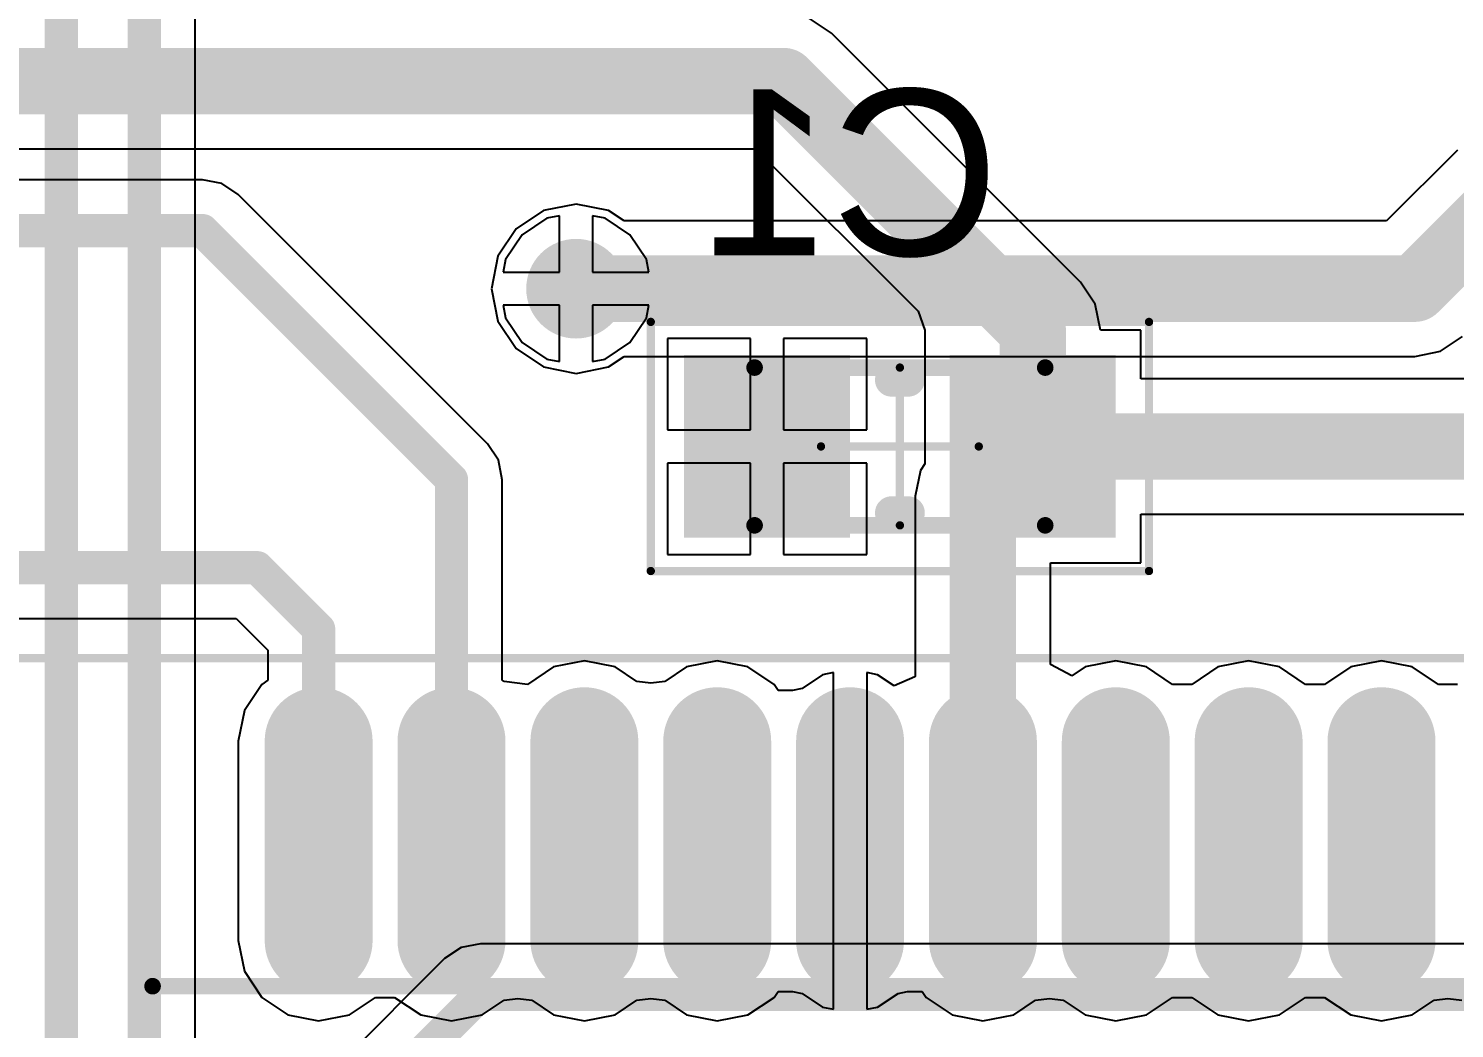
# Model space of a CAD drawing. Header units: inches. Extents: x -27 to 142, y -1 to 42.
# Drawn here: x 50.55 to 59.14, y 21.4 to 27.42 of the extents above; entities that cross this region are included whole.
import ezdxf

# ---------------------------------------------------------------- set-up
doc = ezdxf.new("R2010")
doc.units = ezdxf.units.IN
for name, color, linetype in [('Bottom Layer', 5, 'Continuous'), ('Bottom Overlay', 54, 'Continuous'), ('Bottom Paste', 16, 'Continuous'), ('Bottom Solder', 6, 'Continuous'), ('Mechanical 13', 56, 'Continuous'), ('Mechanical 15', 56, 'Continuous'), ('Top Layer', 1, 'Continuous'), ('Via Holes', 16, 'Continuous')]:
    doc.layers.add(name, color=color, linetype=linetype)
doc.styles.add('Arial', font='', dxfattribs={"height": 0.2})
doc.styles.get('Arial').set_extended_font_data('Arial')

# ---------------------------------------------------------------- blocks, each defined once
blk = doc.blocks.new('TQFP80P1200X1200X120_44N_B_765')
at = {"layer": 'Bottom Layer'}
h = blk.add_hatch(color=5, dxfattribs=at)
edge = h.paths.add_edge_path()
edge.add_arc((-2.4, -6.475), 0.275, 180, 360)
edge.add_line((-2.125, -6.475), (-2.125, -5.275))
edge.add_arc((-2.4, -5.275), 0.275, 0, 180)
edge.add_line((-2.675, -5.275), (-2.675, -6.475))
h = blk.add_hatch(color=5, dxfattribs=at)
edge = h.paths.add_edge_path()
edge.add_arc((-1.6, -6.475), 0.275, 180, 360)
edge.add_line((-1.325, -6.475), (-1.325, -5.275))
edge.add_arc((-1.6, -5.275), 0.275, 0, 180)
edge.add_line((-1.875, -5.275), (-1.875, -6.475))
h = blk.add_hatch(color=5, dxfattribs=at)
edge = h.paths.add_edge_path()
edge.add_arc((-0.8, -6.475), 0.275, 180, 360)
edge.add_line((-0.525, -6.475), (-0.525, -5.275))
edge.add_arc((-0.8, -5.275), 0.275, 0, 180)
edge.add_line((-1.075, -5.275), (-1.075, -6.475))
h = blk.add_hatch(color=5, dxfattribs=at)
edge = h.paths.add_edge_path()
edge.add_arc((0, -6.475), 0.275, 180, 360)
edge.add_line((0.275, -6.475), (0.275, -5.275))
edge.add_arc((0, -5.275), 0.275, 0, 180)
edge.add_line((-0.275, -5.275), (-0.275, -6.475))
h = blk.add_hatch(color=5, dxfattribs=at)
edge = h.paths.add_edge_path()
edge.add_arc((0.8, -6.475), 0.275, 180, 360)
edge.add_line((1.075, -6.475), (1.075, -5.275))
edge.add_arc((0.8, -5.275), 0.275, 0, 180)
edge.add_line((0.525, -5.275), (0.525, -6.475))
h = blk.add_hatch(color=5, dxfattribs=at)
edge = h.paths.add_edge_path()
edge.add_arc((1.6, -6.475), 0.275, 180, 360)
edge.add_line((1.875, -6.475), (1.875, -5.275))
edge.add_arc((1.6, -5.275), 0.275, 0, 180)
edge.add_line((1.325, -5.275), (1.325, -6.475))
h = blk.add_hatch(color=5, dxfattribs=at)
edge = h.paths.add_edge_path()
edge.add_arc((2.4, -6.475), 0.275, 180, 360)
edge.add_line((2.675, -6.475), (2.675, -5.275))
edge.add_arc((2.4, -5.275), 0.275, 0, 180)
edge.add_line((2.125, -5.275), (2.125, -6.475))
h = blk.add_hatch(color=5, dxfattribs=at)
edge = h.paths.add_edge_path()
edge.add_arc((3.2, -6.475), 0.275, 180, 360)
edge.add_line((3.475, -6.475), (3.475, -5.275))
edge.add_arc((3.2, -5.275), 0.275, 0, 180)
edge.add_line((2.925, -5.275), (2.925, -6.475))
h = blk.add_hatch(color=5, dxfattribs=at)
edge = h.paths.add_edge_path()
edge.add_arc((4, -6.475), 0.275, 180, 360)
edge.add_line((4.275, -6.475), (4.275, -5.275))
edge.add_arc((4, -5.275), 0.275, 0, 180)
edge.add_line((3.725, -5.275), (3.725, -6.475))
at = {"layer": 'Bottom Paste'}
h = blk.add_hatch(color=16, dxfattribs=at)
edge = h.paths.add_edge_path()
edge.add_arc((-2.4, -6.475), 0.275, 180, 360)
edge.add_line((-2.125, -6.475), (-2.125, -5.275))
edge.add_arc((-2.4, -5.275), 0.275, 0, 180)
edge.add_line((-2.675, -5.275), (-2.675, -6.475))
h = blk.add_hatch(color=16, dxfattribs=at)
edge = h.paths.add_edge_path()
edge.add_arc((-1.6, -6.475), 0.275, 180, 360)
edge.add_line((-1.325, -6.475), (-1.325, -5.275))
edge.add_arc((-1.6, -5.275), 0.275, 0, 180)
edge.add_line((-1.875, -5.275), (-1.875, -6.475))
h = blk.add_hatch(color=16, dxfattribs=at)
edge = h.paths.add_edge_path()
edge.add_arc((-0.8, -6.475), 0.275, 180, 360)
edge.add_line((-0.525, -6.475), (-0.525, -5.275))
edge.add_arc((-0.8, -5.275), 0.275, 0, 180)
edge.add_line((-1.075, -5.275), (-1.075, -6.475))
h = blk.add_hatch(color=16, dxfattribs=at)
edge = h.paths.add_edge_path()
edge.add_arc((0, -6.475), 0.275, 180, 360)
edge.add_line((0.275, -6.475), (0.275, -5.275))
edge.add_arc((0, -5.275), 0.275, 0, 180)
edge.add_line((-0.275, -5.275), (-0.275, -6.475))
h = blk.add_hatch(color=16, dxfattribs=at)
edge = h.paths.add_edge_path()
edge.add_arc((0.8, -6.475), 0.275, 180, 360)
edge.add_line((1.075, -6.475), (1.075, -5.275))
edge.add_arc((0.8, -5.275), 0.275, 0, 180)
edge.add_line((0.525, -5.275), (0.525, -6.475))
h = blk.add_hatch(color=16, dxfattribs=at)
edge = h.paths.add_edge_path()
edge.add_arc((1.6, -6.475), 0.275, 180, 360)
edge.add_line((1.875, -6.475), (1.875, -5.275))
edge.add_arc((1.6, -5.275), 0.275, 0, 180)
edge.add_line((1.325, -5.275), (1.325, -6.475))
h = blk.add_hatch(color=16, dxfattribs=at)
edge = h.paths.add_edge_path()
edge.add_arc((2.4, -6.475), 0.275, 180, 360)
edge.add_line((2.675, -6.475), (2.675, -5.275))
edge.add_arc((2.4, -5.275), 0.275, 0, 180)
edge.add_line((2.125, -5.275), (2.125, -6.475))
h = blk.add_hatch(color=16, dxfattribs=at)
edge = h.paths.add_edge_path()
edge.add_arc((3.2, -6.475), 0.275, 180, 360)
edge.add_line((3.475, -6.475), (3.475, -5.275))
edge.add_arc((3.2, -5.275), 0.275, 0, 180)
edge.add_line((2.925, -5.275), (2.925, -6.475))
h = blk.add_hatch(color=16, dxfattribs=at)
edge = h.paths.add_edge_path()
edge.add_arc((4, -6.475), 0.275, 180, 360)
edge.add_line((4.275, -6.475), (4.275, -5.275))
edge.add_arc((4, -5.275), 0.275, 0, 180)
edge.add_line((3.725, -5.275), (3.725, -6.475))
at = {"layer": 'Bottom Solder'}
h = blk.add_hatch(color=6, dxfattribs=at)
edge = h.paths.add_edge_path()
edge.add_arc((-2.4, -6.475), 0.325, 180, 360)
edge.add_line((-2.075, -6.475), (-2.075, -5.275))
edge.add_arc((-2.4, -5.275), 0.325, 0, 180)
edge.add_line((-2.725, -5.275), (-2.725, -6.475))
h = blk.add_hatch(color=6, dxfattribs=at)
edge = h.paths.add_edge_path()
edge.add_arc((-1.6, -6.475), 0.325, 180, 360)
edge.add_line((-1.275, -6.475), (-1.275, -5.275))
edge.add_arc((-1.6, -5.275), 0.325, 0, 180)
edge.add_line((-1.925, -5.275), (-1.925, -6.475))
h = blk.add_hatch(color=6, dxfattribs=at)
edge = h.paths.add_edge_path()
edge.add_arc((-0.8, -6.475), 0.325, 180, 360)
edge.add_line((-0.475, -6.475), (-0.475, -5.275))
edge.add_arc((-0.8, -5.275), 0.325, 0, 180)
edge.add_line((-1.125, -5.275), (-1.125, -6.475))
h = blk.add_hatch(color=6, dxfattribs=at)
edge = h.paths.add_edge_path()
edge.add_arc((0, -6.475), 0.325, 180, 360)
edge.add_line((0.325, -6.475), (0.325, -5.275))
edge.add_arc((0, -5.275), 0.325, 0, 180)
edge.add_line((-0.325, -5.275), (-0.325, -6.475))
h = blk.add_hatch(color=6, dxfattribs=at)
edge = h.paths.add_edge_path()
edge.add_arc((0.8, -6.475), 0.325, 180, 360)
edge.add_line((1.125, -6.475), (1.125, -5.275))
edge.add_arc((0.8, -5.275), 0.325, 0, 180)
edge.add_line((0.475, -5.275), (0.475, -6.475))
h = blk.add_hatch(color=6, dxfattribs=at)
edge = h.paths.add_edge_path()
edge.add_arc((1.6, -6.475), 0.325, 180, 360)
edge.add_line((1.925, -6.475), (1.925, -5.275))
edge.add_arc((1.6, -5.275), 0.325, 0, 180)
edge.add_line((1.275, -5.275), (1.275, -6.475))
h = blk.add_hatch(color=6, dxfattribs=at)
edge = h.paths.add_edge_path()
edge.add_arc((2.4, -6.475), 0.325, 180, 360)
edge.add_line((2.725, -6.475), (2.725, -5.275))
edge.add_arc((2.4, -5.275), 0.325, 0, 180)
edge.add_line((2.075, -5.275), (2.075, -6.475))
h = blk.add_hatch(color=6, dxfattribs=at)
edge = h.paths.add_edge_path()
edge.add_arc((3.2, -6.475), 0.325, 180, 360)
edge.add_line((3.525, -6.475), (3.525, -5.275))
edge.add_arc((3.2, -5.275), 0.325, 0, 180)
edge.add_line((2.875, -5.275), (2.875, -6.475))
h = blk.add_hatch(color=6, dxfattribs=at)
edge = h.paths.add_edge_path()
edge.add_arc((4, -6.475), 0.325, 180, 360)
edge.add_line((4.325, -6.475), (4.325, -5.275))
edge.add_arc((4, -5.275), 0.325, 0, 180)
edge.add_line((3.675, -5.275), (3.675, -6.475))
at = {"layer": 'Mechanical 13'}
for points in [[(5, 5, 0.1, 0.1, 0), (5, -5, 0.1, 0.1, 0)], [(5, -5, 0.1, 0.1, 0), (-5, -5, 0.1, 0.1, 0)]]:
    blk.add_lwpolyline(points, format="xyseb", dxfattribs=at)
blk.add_lwpolyline([(4.975, -5, 0.05, 0.05, 1), (5.025, -5, 0.05, 0.05, 1)], format="xyseb", close=True, dxfattribs=at)
blk.add_lwpolyline([(4.975, -5, 0.05, 0.05, 1), (5.025, -5, 0.05, 0.05, 1)], format="xyseb", close=True, dxfattribs=at)
at = {"layer": 'Mechanical 15'}
blk.add_lwpolyline([(6.975, -6.975, 0.05, 0.05, 0), (-6.975, -6.975, 0.05, 0.05, 0)], format="xyseb", dxfattribs=at)
blk = doc.blocks.new('CAPC0603_1608_55_N_B_767')
at = {"layer": 'Bottom Layer'}
for points in [[(-0.35, 0.5), (-0.35, -0.5), (-1.25, -0.5), (-1.25, 0.5)], [(1.25, 0.5), (1.25, -0.5), (0.35, -0.5), (0.35, 0.5)]]:
    blk.add_hatch(color=5, dxfattribs=at).paths.add_polyline_path(points)
at = {"layer": 'Bottom Paste'}
for points in [[(-0.35, 0.5), (-0.35, -0.5), (-1.25, -0.5), (-1.25, 0.5)], [(1.25, 0.5), (1.25, -0.5), (0.35, -0.5), (0.35, 0.5)]]:
    blk.add_hatch(color=16, dxfattribs=at).paths.add_polyline_path(points)
at = {"layer": 'Bottom Solder'}
for points in [[(-0.3, 0.55), (-0.3, -0.55), (-1.3, -0.55), (-1.3, 0.55)], [(1.3, 0.55), (1.3, -0.55), (0.3, -0.55), (0.3, 0.55)]]:
    blk.add_hatch(color=6, dxfattribs=at).paths.add_polyline_path(points)
at = {"layer": 'Bottom Overlay'}
for points in [[(-0.05, 0.4, 0.2, 0.2, 0), (0.05, 0.4, 0.2, 0.2, 0)], [(-0.05, -0.4, 0.2, 0.2, 0), (0.05, -0.4, 0.2, 0.2, 0)]]:
    blk.add_lwpolyline(points, format="xyseb", dxfattribs=at)
for points in [[(-0.1, 0.4, 0.1, 0.1, 1), (0, 0.4, 0.1, 0.1, 1)], [(0, 0.4, 0.1, 0.1, 1), (0.1, 0.4, 0.1, 0.1, 1)], [(-0.1, -0.4, 0.1, 0.1, 1), (0, -0.4, 0.1, 0.1, 1)], [(0, -0.4, 0.1, 0.1, 1), (0.1, -0.4, 0.1, 0.1, 1)]]:
    blk.add_lwpolyline(points, format="xyseb", close=True, dxfattribs=at)
at = {"layer": 'Mechanical 13'}
for points in [[(-0.875, 0.475, 0.1, 0.1, 0), (0.875, 0.475, 0.1, 0.1, 0)], [(-0.875, -0.475, 0.1, 0.1, 0), (-0.875, 0.475, 0.1, 0.1, 0)], [(0.875, -0.475, 0.1, 0.1, 0), (0.875, 0.475, 0.1, 0.1, 0)], [(-0.875, -0.475, 0.1, 0.1, 0), (0.875, -0.475, 0.1, 0.1, 0)]]:
    blk.add_lwpolyline(points, format="xyseb", dxfattribs=at)
for points in [[(-0.9, 0.475, 0.05, 0.05, 1), (-0.85, 0.475, 0.05, 0.05, 1)], [(-0.9, 0.475, 0.05, 0.05, 1), (-0.85, 0.475, 0.05, 0.05, 1)], [(0.85, 0.475, 0.05, 0.05, 1), (0.9, 0.475, 0.05, 0.05, 1)], [(0.85, 0.475, 0.05, 0.05, 1), (0.9, 0.475, 0.05, 0.05, 1)], [(-0.9, -0.475, 0.05, 0.05, 1), (-0.85, -0.475, 0.05, 0.05, 1)], [(-0.9, -0.475, 0.05, 0.05, 1), (-0.85, -0.475, 0.05, 0.05, 1)], [(0.85, -0.475, 0.05, 0.05, 1), (0.9, -0.475, 0.05, 0.05, 1)], [(0.85, -0.475, 0.05, 0.05, 1), (0.9, -0.475, 0.05, 0.05, 1)]]:
    blk.add_lwpolyline(points, format="xyseb", close=True, dxfattribs=at)
at = {"layer": 'Mechanical 15'}
for points in [[(-1.5, 0.75, 0.05, 0.05, 0), (1.5, 0.75, 0.05, 0.05, 0)], [(-1.5, -0.75, 0.05, 0.05, 0), (-1.5, 0.75, 0.05, 0.05, 0)], [(1.5, -0.75, 0.05, 0.05, 0), (1.5, 0.75, 0.05, 0.05, 0)], [(0, -0.475, 0.05, 0.05, 0), (0, 0.475, 0.05, 0.05, 0)], [(-0.475, 0, 0.05, 0.05, 0), (0.475, 0, 0.05, 0.05, 0)], [(-1.5, -0.75, 0.05, 0.05, 0), (1.5, -0.75, 0.05, 0.05, 0)]]:
    blk.add_lwpolyline(points, format="xyseb", dxfattribs=at)
for points in [[(-1.5125, 0.75, 0.025, 0.025, 1), (-1.4875, 0.75, 0.025, 0.025, 1)], [(-1.5125, 0.75, 0.025, 0.025, 1), (-1.4875, 0.75, 0.025, 0.025, 1)], [(1.4875, 0.75, 0.025, 0.025, 1), (1.5125, 0.75, 0.025, 0.025, 1)], [(1.4875, 0.75, 0.025, 0.025, 1), (1.5125, 0.75, 0.025, 0.025, 1)], [(-0.0125, 0.475, 0.025, 0.025, 1), (0.0125, 0.475, 0.025, 0.025, 1)], [(-0.4875, 0, 0.025, 0.025, 1), (-0.4625, 0, 0.025, 0.025, 1)], [(0.4625, 0, 0.025, 0.025, 1), (0.4875, 0, 0.025, 0.025, 1)], [(-0.0125, -0.475, 0.025, 0.025, 1), (0.0125, -0.475, 0.025, 0.025, 1)], [(-1.5125, -0.75, 0.025, 0.025, 1), (-1.4875, -0.75, 0.025, 0.025, 1)], [(-1.5125, -0.75, 0.025, 0.025, 1), (-1.4875, -0.75, 0.025, 0.025, 1)], [(1.4875, -0.75, 0.025, 0.025, 1), (1.5125, -0.75, 0.025, 0.025, 1)], [(1.4875, -0.75, 0.025, 0.025, 1), (1.5125, -0.75, 0.025, 0.025, 1)]]:
    blk.add_lwpolyline(points, format="xyseb", close=True, dxfattribs=at)

msp = doc.modelspace()

# ---------------------------------------------------------------- hatches: boundary and pattern name
at = {"layer": 'Bottom Layer'}
h = msp.add_hatch(color=5, dxfattribs=at)
edge = h.paths.add_edge_path()
edge.add_arc((53.85, 25.85), 0.3, 0, 360)
at = {"layer": 'Top Layer'}
h = msp.add_hatch(color=1, dxfattribs=at)
edge = h.paths.add_edge_path()
edge.add_arc((53.85, 25.85), 0.3, 0, 360)
at = {"layer": 'Via Holes'}
h = msp.add_hatch(color=7, dxfattribs=at)
edge = h.paths.add_edge_path()
edge.add_arc((53.85, 25.85), 0.15, 0, 360)

# ---------------------------------------------------------------- linework, layer by layer
at = {"layer": 'Bottom Layer'}
for p, q in [((55.3884, 27.3884), (55.2561, 27.4768)), ((56.8884, 25.8884), (55.3884, 27.3884)), ((40.2689, 26.6922), (54.9311, 26.6922)), ((54.9311, 26.6922), (55.9091, 25.7142)), ((51.6, 26.5059), (43.2916, 26.5059)), ((51.7171, 26.4826), (51.6, 26.5059)), ((51.6, 26.5059), (51.6, 26.5059)), ((51.8163, 26.4163), (51.7171, 26.4826)), ((53.3163, 24.9163), (51.8163, 26.4163)), ((53.75, 26.2889), (53.6744, 26.2739)), ((53.75, 25.95), (53.75, 26.2889)), ((54.0256, 26.2739), (53.95, 26.2889)), ((53.95, 26.2889), (53.95, 25.95)), ((53.6744, 26.2739), (53.5256, 26.1744)), ((54.1744, 26.1744), (54.0256, 26.2739)), ((53.5256, 26.1744), (53.4261, 26.0256)), ((54.2739, 26.0256), (54.1744, 26.1744)), ((53.4261, 26.0256), (53.4111, 25.95)), ((54.2889, 25.95), (54.2739, 26.0256)), ((53.4111, 25.95), (53.75, 25.95)), ((53.95, 25.95), (54.2889, 25.95)), ((56.9768, 25.7561), (56.8884, 25.8884)), ((56.8884, 25.8884), (56.8884, 25.8884)), ((53.75, 25.75), (53.4111, 25.75)), ((53.4111, 25.75), (53.4261, 25.6744)), ((53.4261, 25.6744), (53.5256, 25.5256)), ((53.75, 25.4111), (53.75, 25.75)), ((54.2889, 25.75), (53.95, 25.75)), ((53.95, 25.75), (53.95, 25.4111)), ((54.1744, 25.5256), (54.2739, 25.6744)), ((54.2739, 25.6744), (54.2889, 25.75)), ((55.9091, 25.7142), (55.95, 25.6)), ((57.0078, 25.6), (56.9768, 25.7561)), ((55.95, 25.6), (55.95, 25.6)), ((55.95, 25.6), (55.95, 25.6)), ((55.95, 25.6), (55.95, 24.7962)), ((57.25, 25.6), (57.0078, 25.6)), ((57.25, 25.3078), (57.25, 25.6)), ((53.5256, 25.5256), (53.6744, 25.4261)), ((54.0256, 25.4261), (54.1744, 25.5256)), ((54.9, 25.55), (54.4, 25.55)), ((54.4, 25.55), (54.4, 25)), ((54.9, 25), (54.9, 25.55)), ((55.6, 25.55), (55.1, 25.55)), ((55.1, 25.55), (55.1, 25)), ((55.6, 25), (55.6, 25.55)), ((53.6744, 25.4261), (53.75, 25.4111)), ((53.95, 25.4111), (54.0256, 25.4261)), ((60.1, 25.3078), (57.25, 25.3078)), ((54.4, 25), (54.9, 25)), ((55.1, 25), (55.6, 25)), ((53.3826, 24.817), (53.3163, 24.9163)), ((53.3163, 24.9163), (53.3163, 24.9163)), ((53.4059, 24.7), (53.3826, 24.817)), ((54.9, 24.8), (54.4, 24.8)), ((54.4, 24.8), (54.4, 24.25)), ((54.9, 24.25), (54.9, 24.8)), ((55.6, 24.8), (55.1, 24.8)), ((55.1, 24.8), (55.1, 24.25)), ((55.6, 24.25), (55.6, 24.8)), ((55.9232, 24.7561), (55.8922, 24.6)), ((55.95, 24.7962), (55.9232, 24.7561)), ((53.4059, 23.4919), (53.4059, 24.7)), ((55.8922, 24.6), (55.8922, 24.6)), ((55.8922, 24.6), (55.8922, 23.5152)), ((57.25, 24.2), (57.25, 24.4922)), ((57.25, 24.4922), (60.1, 24.4922)), ((54.4, 24.25), (54.9, 24.25)), ((55.1, 24.25), (55.6, 24.25)), ((56.7078, 23.587), (56.7078, 24.2)), ((56.7078, 24.2), (57.25, 24.2)), ((46.0346, 23.8641), (51.8033, 23.8641)), ((51.8033, 23.8641), (51.9941, 23.6733)), ((51.9941, 23.6733), (51.9941, 23.4919)), ((53.7147, 23.5724), (53.5576, 23.4675)), ((53.9, 23.6093), (53.7147, 23.5724)), ((54.0853, 23.5724), (53.9, 23.6093)), ((54.2164, 23.4849), (54.0853, 23.5724)), ((54.5147, 23.5724), (54.3836, 23.4849)), ((54.7, 23.6093), (54.5147, 23.5724)), ((54.8853, 23.5724), (54.7, 23.6093)), ((55.0425, 23.4675), (54.8853, 23.5724)), ((55.4, 23.5384), (55.3342, 23.5253)), ((55.4, 22.525), (55.4, 23.5384)), ((55.6658, 23.5253), (55.6, 23.5384)), ((55.6, 23.5384), (55.6, 22.525)), ((56.8348, 23.5191), (56.7078, 23.587)), ((56.9147, 23.5724), (56.8348, 23.5191)), ((57.1, 23.6093), (56.9147, 23.5724)), ((57.2853, 23.5724), (57.1, 23.6093)), ((57.4425, 23.4675), (57.2853, 23.5724)), ((57.7147, 23.5724), (57.5575, 23.4675)), ((57.9, 23.6093), (57.7147, 23.5724)), ((58.0853, 23.5724), (57.9, 23.6093)), ((58.2425, 23.4675), (58.0853, 23.5724)), ((58.5147, 23.5724), (58.3575, 23.4675)), ((58.7, 23.6093), (58.5147, 23.5724)), ((58.8853, 23.5724), (58.7, 23.6093)), ((59.0425, 23.4675), (58.8853, 23.5724)), ((51.9576, 23.4675), (51.8526, 23.3103)), ((51.9941, 23.4919), (51.9576, 23.4675)), ((53.4164, 23.4849), (53.4059, 23.4919)), ((53.5576, 23.4675), (53.4164, 23.4849)), ((54.3, 23.4746), (54.2164, 23.4849)), ((54.3836, 23.4849), (54.3, 23.4746)), ((55.0666, 23.4314), (55.0425, 23.4675)), ((55.2114, 23.4433), (55.1536, 23.4314)), ((55.3342, 23.5253), (55.2114, 23.4433)), ((55.7652, 23.459), (55.6658, 23.5253)), ((55.8904, 23.5135), (55.7652, 23.459)), ((55.8922, 23.5152), (55.8904, 23.5135)), ((57.5575, 23.4675), (57.4425, 23.4675)), ((58.3575, 23.4675), (58.2425, 23.4675)), ((59.1575, 23.4675), (59.0425, 23.4675)), ((55.1536, 23.4314), (55.0666, 23.4314)), ((51.8526, 23.3103), (51.8157, 23.125)), ((51.8157, 23.125), (51.8157, 21.925)), ((55.4, 21.5116), (55.4, 22.525)), ((55.6, 22.525), (55.6, 21.5116)), ((51.8157, 21.925), (51.8526, 21.7397)), ((51.8526, 21.7397), (51.9576, 21.5825)), ((51.9576, 21.5825), (52.1147, 21.4776)), ((52.4853, 21.4776), (52.6425, 21.5825)), ((52.6425, 21.5825), (52.7576, 21.5825)), ((52.7576, 21.5825), (52.9147, 21.4776)), ((53.2853, 21.4776), (53.4164, 21.5652)), ((53.4164, 21.5652), (53.5, 21.5755)), ((53.5, 21.5755), (53.5836, 21.5652)), ((53.5836, 21.5652), (53.7147, 21.4776)), ((54.0853, 21.4776), (54.2164, 21.5652)), ((54.2164, 21.5652), (54.3, 21.5755)), ((54.3, 21.5755), (54.3836, 21.5652)), ((54.3836, 21.5652), (54.5147, 21.4776)), ((54.8853, 21.4776), (55.0425, 21.5825)), ((55.0425, 21.5825), (55.0666, 21.6186)), ((55.0666, 21.6186), (55.1536, 21.6186)), ((55.1536, 21.6186), (55.2114, 21.6067)), ((55.2114, 21.6067), (55.3342, 21.5247)), ((55.6658, 21.5247), (55.7886, 21.6067)), ((55.7886, 21.6067), (55.8464, 21.6186)), ((55.8464, 21.6186), (55.9334, 21.6186)), ((55.9334, 21.6186), (55.9575, 21.5825)), ((55.9575, 21.5825), (56.1147, 21.4776)), ((56.4853, 21.4776), (56.6164, 21.5652)), ((56.6164, 21.5652), (56.7, 21.5755)), ((56.7, 21.5755), (56.7836, 21.5652)), ((56.7836, 21.5652), (56.9147, 21.4776)), ((57.2853, 21.4776), (57.4425, 21.5825)), ((57.4425, 21.5825), (57.5575, 21.5825)), ((57.5575, 21.5825), (57.7147, 21.4776)), ((58.0853, 21.4776), (58.2425, 21.5825)), ((58.2425, 21.5825), (58.3575, 21.5825)), ((58.3575, 21.5825), (58.5147, 21.4776)), ((58.8853, 21.4776), (59.0164, 21.5652)), ((59.0164, 21.5652), (59.1, 21.5755)), ((59.1, 21.5755), (59.1836, 21.5652)), ((52.1147, 21.4776), (52.3, 21.4407)), ((52.3, 21.4407), (52.4853, 21.4776)), ((52.9147, 21.4776), (53.1, 21.4407)), ((53.1, 21.4407), (53.2853, 21.4776)), ((53.7147, 21.4776), (53.9, 21.4407)), ((53.9, 21.4407), (54.0853, 21.4776)), ((54.5147, 21.4776), (54.7, 21.4407)), ((54.7, 21.4407), (54.8853, 21.4776)), ((55.3342, 21.5247), (55.4, 21.5116)), ((55.6, 21.5116), (55.6658, 21.5247)), ((56.1147, 21.4776), (56.3, 21.4407)), ((56.3, 21.4407), (56.4853, 21.4776)), ((56.9147, 21.4776), (57.1, 21.4407)), ((57.1, 21.4407), (57.2853, 21.4776)), ((57.7147, 21.4776), (57.9, 21.4407)), ((57.9, 21.4407), (58.0853, 21.4776)), ((58.5147, 21.4776), (58.7, 21.4407)), ((58.7, 21.4407), (58.8853, 21.4776))]:
    msp.add_line(p, q, dxfattribs=at)
for points in [[(40.1, 27.1, 0.4, 0.4, 0), (55.1, 27.1, 0.4, 0.4, 0)], [(55.1, 27.1, 0.4, 0.4, 0), (56.6, 25.6, 0.4, 0.4, 0)], [(43.2916, 26.2, 0.2, 0.2, 0), (51.6, 26.2, 0.2, 0.2, 0)], [(51.6, 26.2, 0.2, 0.2, 0), (53.1, 24.7, 0.2, 0.2, 0)], [(56.6, 24.9, 0.4, 0.4, 0), (56.6, 25.6, 0.4, 0.4, 0)], [(56.3, 24.6, 0.4, 0.4, 0), (56.6, 24.9, 0.4, 0.4, 0)], [(56.6, 24.9, 0.4, 0.4, 0), (61, 24.9, 0.4, 0.4, 0)], [(53.1, 22.525, 0.2, 0.2, 0), (53.1, 24.7, 0.2, 0.2, 0)], [(56.3, 22.525, 0.4, 0.4, 0), (56.3, 24.6, 0.4, 0.4, 0)], [(44.65, 24.17, 0.2, 0.2, 0), (51.93, 24.17, 0.2, 0.2, 0)], [(51.93, 24.17, 0.2, 0.2, 0), (52.3, 23.8, 0.2, 0.2, 0)], [(52.3, 22.525, 0.2, 0.2, 0), (52.3, 23.8, 0.2, 0.2, 0)]]:
    msp.add_lwpolyline(points, format="xyseb", dxfattribs=at)
for points in [[(55, 27.1, 0.2, 0.2, 1), (55.2, 27.1, 0.2, 0.2, 1)], [(55, 27.1, 0.2, 0.2, 1), (55.2, 27.1, 0.2, 0.2, 1)], [(51.55, 26.2, 0.1, 0.1, 1), (51.65, 26.2, 0.1, 0.1, 1)], [(51.55, 26.2, 0.1, 0.1, 1), (51.65, 26.2, 0.1, 0.1, 1)], [(56.5, 25.6, 0.2, 0.2, 1), (56.7, 25.6, 0.2, 0.2, 1)], [(56.5, 25.6, 0.2, 0.2, 1), (56.7, 25.6, 0.2, 0.2, 1)], [(56.5, 24.9, 0.2, 0.2, 1), (56.7, 24.9, 0.2, 0.2, 1)], [(56.5, 24.9, 0.2, 0.2, 1), (56.7, 24.9, 0.2, 0.2, 1)], [(56.5, 24.9, 0.2, 0.2, 1), (56.7, 24.9, 0.2, 0.2, 1)], [(53.05, 24.7, 0.1, 0.1, 1), (53.15, 24.7, 0.1, 0.1, 1)], [(53.05, 24.7, 0.1, 0.1, 1), (53.15, 24.7, 0.1, 0.1, 1)], [(56.2, 24.6, 0.2, 0.2, 1), (56.4, 24.6, 0.2, 0.2, 1)], [(56.2, 24.6, 0.2, 0.2, 1), (56.4, 24.6, 0.2, 0.2, 1)], [(51.88, 24.17, 0.1, 0.1, 1), (51.98, 24.17, 0.1, 0.1, 1)], [(51.88, 24.17, 0.1, 0.1, 1), (51.98, 24.17, 0.1, 0.1, 1)], [(52.25, 23.8, 0.1, 0.1, 1), (52.35, 23.8, 0.1, 0.1, 1)], [(52.25, 23.8, 0.1, 0.1, 1), (52.35, 23.8, 0.1, 0.1, 1)], [(56.2, 22.525, 0.2, 0.2, 1), (56.4, 22.525, 0.2, 0.2, 1)], [(52.25, 22.525, 0.1, 0.1, 1), (52.35, 22.525, 0.1, 0.1, 1)], [(53.05, 22.525, 0.1, 0.1, 1), (53.15, 22.525, 0.1, 0.1, 1)]]:
    msp.add_lwpolyline(points, format="xyseb", close=True, dxfattribs=at)
at = {"layer": 'Top Layer'}
for p, q in [((51.5559, 19.6294), (51.5559, 28.95)), ((59.1568, 26.6836), (58.7311, 26.2578)), ((53.6549, 26.321), (53.4895, 26.2105)), ((53.85, 26.3598), (53.6549, 26.321)), ((54.0451, 26.321), (53.85, 26.3598)), ((54.1396, 26.2578), (54.0451, 26.321)), ((53.4895, 26.2105), (53.379, 26.0451)), ((58.7311, 26.2578), (54.1396, 26.2578)), ((53.379, 26.0451), (53.3402, 25.85)), ((53.3402, 25.85), (53.379, 25.6549)), ((53.379, 25.6549), (53.4895, 25.4895)), ((59.0561, 25.4732), (59.1884, 25.5616)), ((53.4895, 25.4895), (53.6549, 25.379)), ((54.0451, 25.379), (54.1396, 25.4422)), ((54.1396, 25.4422), (58.9, 25.4422)), ((58.9, 25.4422), (59.0561, 25.4732)), ((58.9, 25.4422), (58.9, 25.4422)), ((53.6549, 25.379), (53.85, 25.3402)), ((53.85, 25.3402), (54.0451, 25.379)), ((53.2749, 21.9059), (53.1578, 21.8826)), ((60.7, 21.9059), (53.2749, 21.9059)), ((53.0586, 21.8163), (51.8837, 20.6414)), ((53.1578, 21.8826), (53.0586, 21.8163)), ((53.0586, 21.8163), (53.0586, 21.8163))]:
    msp.add_line(p, q, dxfattribs=at)
for points in [[(51.25, 7.4, 0.2, 0.2, 0), (51.25, 28.95, 0.2, 0.2, 0)], [(50.75, 7.8, 0.2, 0.2, 0), (50.75, 28.7833, 0.2, 0.2, 0)], [(58.9, 25.85, 0.4, 0.4, 0), (59.65, 26.6, 0.4, 0.4, 0)], [(53.85, 25.85, 0.4, 0.4, 0), (58.9, 25.85, 0.4, 0.4, 0)], [(52.1, 20.4251, 0.2, 0.2, 0), (53.2749, 21.6, 0.2, 0.2, 0)], [(53.2749, 21.6, 0.2, 0.2, 0), (60.7, 21.6, 0.2, 0.2, 0)]]:
    msp.add_lwpolyline(points, format="xyseb", dxfattribs=at)
for points in [[(53.75, 25.85, 0.2, 0.2, 1), (53.95, 25.85, 0.2, 0.2, 1)], [(58.8, 25.85, 0.2, 0.2, 1), (59, 25.85, 0.2, 0.2, 1)], [(58.8, 25.85, 0.2, 0.2, 1), (59, 25.85, 0.2, 0.2, 1)], [(53.2249, 21.6, 0.1, 0.1, 1), (53.3249, 21.6, 0.1, 0.1, 1)], [(53.2249, 21.6, 0.1, 0.1, 1), (53.3249, 21.6, 0.1, 0.1, 1)]]:
    msp.add_lwpolyline(points, format="xyseb", close=True, dxfattribs=at)

# ---------------------------------------------------------------- block references
msp.add_blockref('CAPC0603_1608_55_N_B_767', (55.8, 24.9))
at = {"rotation": 180}
msp.add_blockref('TQFP80P1200X1200X120_44N_B_765', (56.3, 16.65), dxfattribs=at)

# ---------------------------------------------------------------- texts
at = {"layer": 'Bottom Overlay', "style": 'Arial', "text_generation_flag": 2}
msp.add_text('C1', height=1, dxfattribs=at).set_placement((56.4, 26.05))

doc.saveas('drawing.dxf')
